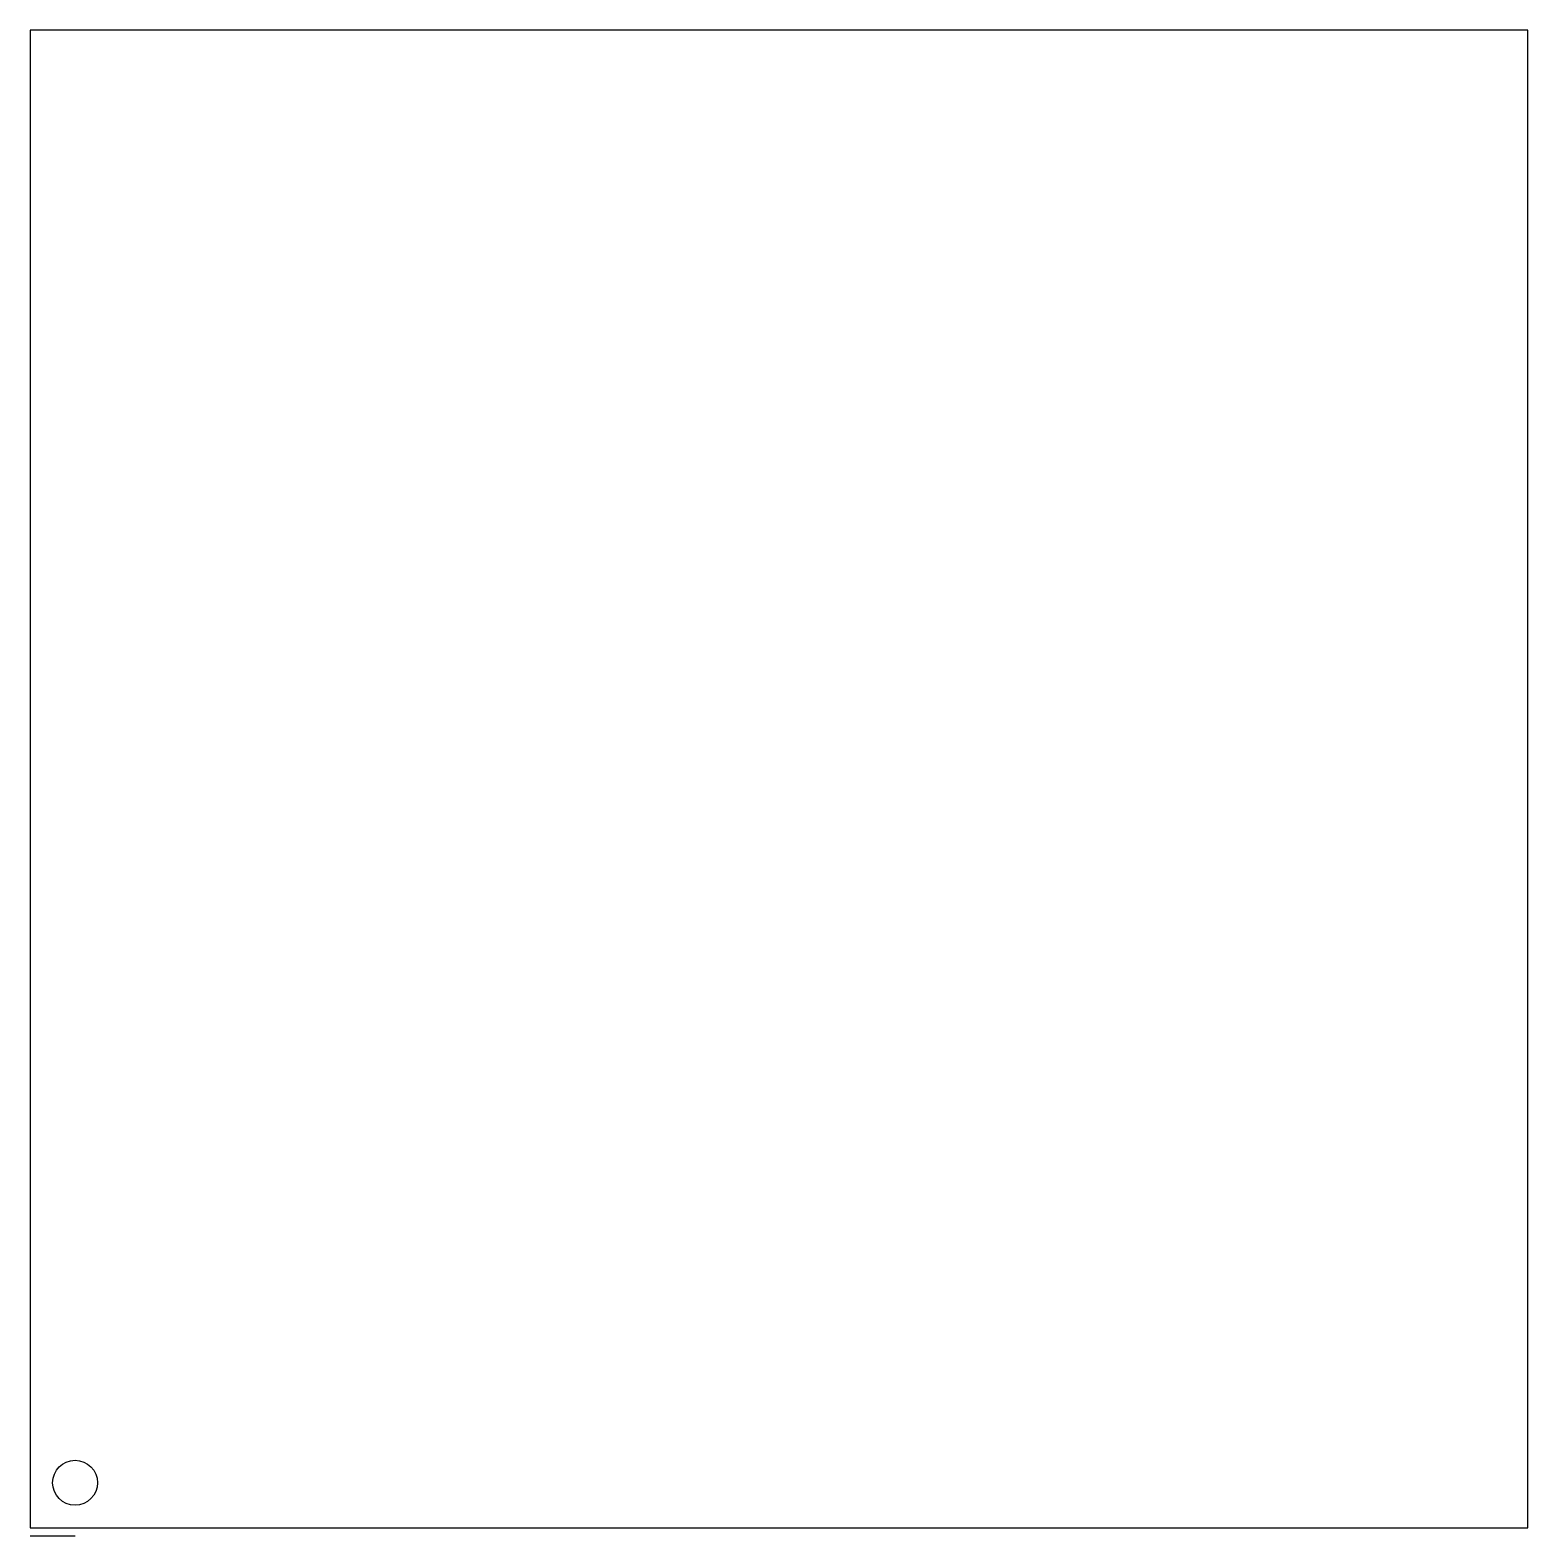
# Model space of a CAD drawing. Header units: millimetres. Extents: x 0 to 100, y -1 to 100.
import ezdxf

# ---------------------------------------------------------------- set-up
doc = ezdxf.new("R2010")
doc.units = ezdxf.units.MM

msp = doc.modelspace()

# ---------------------------------------------------------------- linework, layer by layer
for p, q in [((100, 100), (0, 100)), ((0, 100), (0, 0)), ((100, 0), (100, 100)), ((0, 0), (100, 0)), ((0, -0.55), (3, -0.55))]:
    msp.add_line(p, q)
msp.add_circle((3, 3), 1.5)

doc.saveas('drawing.dxf')
